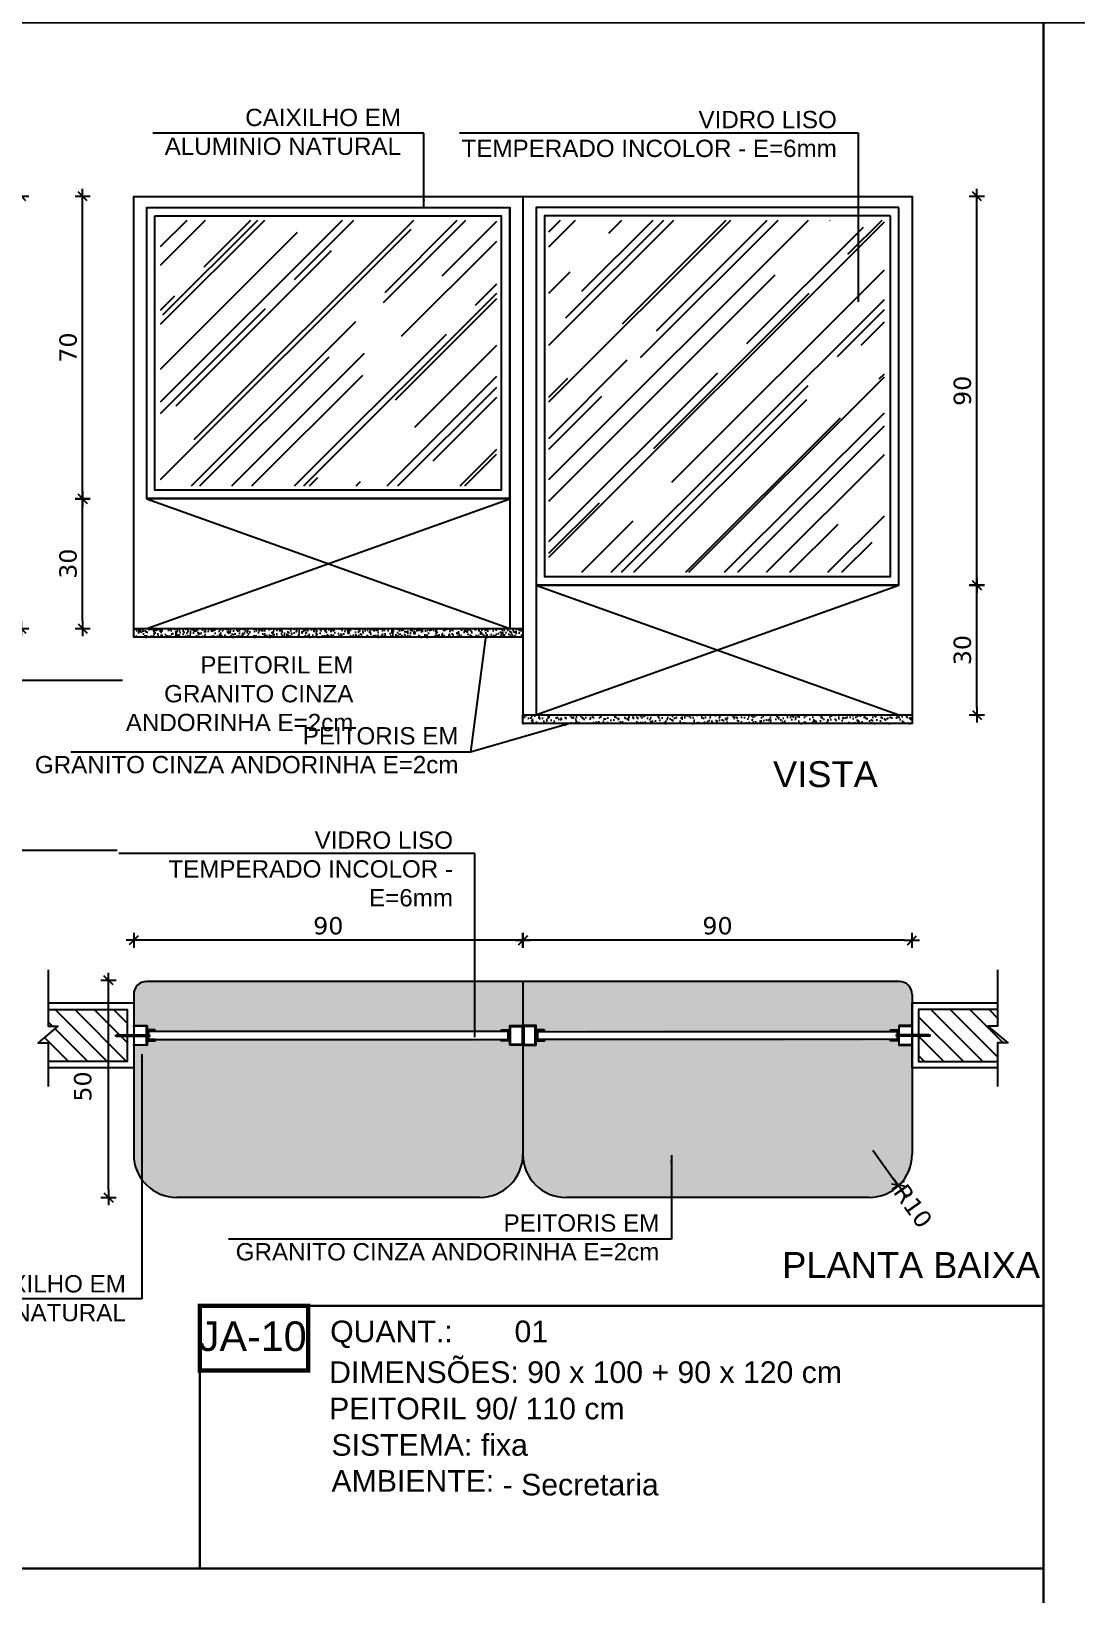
# Model space of a CAD drawing. Header units: inches. Extents: x 48 to 253, y 44 to 126.
# Drawn here: x 66.244 to 68.659, y 73.323 to 76.938 of the extents above; entities that cross this region are included whole.
import ezdxf

# ---------------------------------------------------------------- set-up
doc = ezdxf.new("R2010")
doc.units = ezdxf.units.IN
doc.header["$LTSCALE"] = 100
doc.header["$MEASUREMENT"] = 0
doc.linetypes.add('CONTINU', pattern=[0])
doc.linetypes.add('HIDDEN2', pattern=[0.1875, 0.125, -0.0625])
for name, color, linetype in [('01', 1, 'Continuous'), ('252', 252, 'Continuous'), ('A-01', 3, 'Continuous'), ('AR-ESQ', 2, 'Continuous'), ('AR-MP-ESQ', 151, 'Continuous'), ('AR-TXT', 1, 'Continuous'), ('ARQ-ALV-CORTE', 5, 'Continuous'), ('ARQ-CTA-1_025', 1, 'Continuous'), ('ARQ-ESQ-VISTA1', 2, 'Continuous'), ('ARQ-ESQ-VISTA2', 1, 'Continuous'), ('ARQ-HTC', 9, 'Continuous'), ('ARQ-REV-CORTE', 3, 'Continuous'), ('ARQ-SMB-1_025', 1, 'Continuous'), ('ARQ-TXT-1_025', 2, 'Continuous'), ('ARQ_ESQUADRIA', 2, 'Continuous'), ('EST-MAD-PROJEÇÃO', 251, 'Continuous'), ('HATCH', 13, 'Continuous')]:
    doc.layers.add(name, color=color, linetype=linetype)
doc.layers.add('REV-FNDE', color=1, linetype='Continuous', lineweight=30)
doc.styles.add('A16-E50', font='arial.ttf', dxfattribs={"height": 0.08})
doc.styles.add('ESC-50-A20', font='arial.ttf', dxfattribs={"height": 0.1})
doc.styles.add('FNDE Texto Cota 0025', font='verdana.ttf', dxfattribs={"height": 0.04})
doc.dimstyles.new('FNDE 1-0025', dxfattribs={"dimscale": 5, "dimtxt": 0.04, "dimasz": 0.0035, "dimexe": 0.15, "dimexo": 0.15, "dimgap": 0.0025, "dimtad": 1, "dimzin": 1, "dimdsep": 46, "dimtxsty": 'FNDE Texto Cota 0025', "dimblk": 'tic', "dimcen": 0.015, "dimdle": 0.15, "dimse1": 1, "dimse2": 1, "dimclrd": 251, "dimclre": 251, "dimclrt": 256, "dimaunit": 1, "dimadec": 3, "dimazin": 0, "dimtfac": 1, "dimtix": 1, "dimtmove": 2, "dimatfit": 3, "dimfxl": 0.15, "dimtvp": 1, "dimtolj": 1, "dimtzin": 0, "dimarcsym": 0})
pattern_1 = [(37.5, (354.305364, 21.21887), (-0.0008000156, 0.0244706619), [0, -0.019304, 0, -0.02159, 0, -0.0206375]), (7.5, (354.305364, 21.21887), (0.022476164, 0.035841255), [0, -0.010414, 0, -0.017399, 0, -0.0066675]), (327.5, (354.289743, 21.21887), (0.0395496185, 7.18592e-05), [0, -0.00635, 0, -0.02286, 0, -0.029845]), (317.5, (354.289743, 21.21887), (0.0381778226, 0.011146466), [0, -0.003175, 0, -0.014986, 0, -0.017145])]
pattern_2 = [(37.5, (-2.099405, 61.683424), (-0.0008000156, 0.024470662), [0, -0.019304, 0, -0.02159, 0, -0.0206375]), (7.5, (-2.099405, 61.683424), (0.022476164, 0.035841255), [0, -0.010414, 0, -0.017399, 0, -0.0066675]), (327.5, (-2.115026, 61.683424), (0.0395496185, 7.1859e-05), [0, -0.00635, 0, -0.02286, 0, -0.029845]), (317.5, (-2.115026, 61.683424), (0.038177823, 0.011146466), [0, -0.003175, 0, -0.014986, 0, -0.017145])]

# ---------------------------------------------------------------- blocks, each defined once
blk = doc.blocks.new('tic')
at = {"color": 251}
for p, q in [((-1, 0), (1, 0)), ((0, -1), (0, 1))]:
    blk.add_line(p, q, dxfattribs=at)
blk.add_line((-0.6, -0.6), (0.6, 0.6))
blk = doc.blocks.new('*D183')
at = {"layer": 'ARQ-SMB-1_025', "color": 251, "lineweight": -2, "ltscale": 10, "transparency": 16777216}
blk.add_line((66.3629, 75.5738), (66.3629, 75.8388), dxfattribs=at)
at = {"layer": 'DEFPOINTS', "color": 0, "ltscale": 10, "transparency": 16777216}
for p in [(66.3629, 75.8563), (66.5051, 75.8563), (66.4811, 75.5563)]:
    blk.add_point(p, dxfattribs=at)
at = {"layer": 'ARQ-SMB-1_025', "color": 251, "lineweight": -2, "ltscale": 10, "transparency": 16777216, "xscale": 0.0175, "yscale": 0.0175, "zscale": 0.0175}
for p, rotation in [((66.3629, 75.8563), 90), ((66.3629, 75.5563), 270)]:
    blk.add_blockref('tic', p, dxfattribs=dict(at, rotation=rotation))
at = {"layer": 'ARQ-SMB-1_025', "ltscale": 10, "transparency": 16777216, "insert": (66.3295, 75.7063), "char_height": 0.04, "attachment_point": 5, "rotation": 90, "style": 'FNDE Texto Cota 0025'}
blk.add_mtext('\\A1;30', dxfattribs=at)
blk = doc.blocks.new('*D184')
at = {"layer": 'ARQ-SMB-1_025', "color": 251, "lineweight": -2, "ltscale": 10, "transparency": 16777216}
blk.add_line((66.2212, 75.5738), (66.2212, 76.5388), dxfattribs=at)
at = {"layer": 'DEFPOINTS', "color": 0, "ltscale": 10, "transparency": 16777216}
for p in [(66.2212, 76.5563), (66.4811, 76.5563), (66.4811, 75.5563)]:
    blk.add_point(p, dxfattribs=at)
at = {"layer": 'ARQ-SMB-1_025', "color": 251, "lineweight": -2, "ltscale": 10, "transparency": 16777216, "xscale": 0.0175, "yscale": 0.0175, "zscale": 0.0175}
for p, rotation in [((66.2212, 76.5563), 90), ((66.2212, 75.5563), 270)]:
    blk.add_blockref('tic', p, dxfattribs=dict(at, rotation=rotation))
at = {"layer": 'ARQ-SMB-1_025', "ltscale": 10, "transparency": 16777216, "insert": (66.1879, 76.0563), "char_height": 0.04, "attachment_point": 5, "rotation": 90, "style": 'FNDE Texto Cota 0025'}
blk.add_mtext('\\A1;100', dxfattribs=at)
blk = doc.blocks.new('*D185')
at = {"layer": 'ARQ-SMB-1_025', "color": 251, "lineweight": -2, "ltscale": 10, "transparency": 16777216}
blk.add_line((66.3629, 75.8738), (66.3629, 76.5388), dxfattribs=at)
at = {"layer": 'DEFPOINTS', "color": 0, "ltscale": 10, "transparency": 16777216}
for p in [(66.3629, 76.5563), (66.4811, 76.5563), (66.4811, 75.8563)]:
    blk.add_point(p, dxfattribs=at)
at = {"layer": 'ARQ-SMB-1_025', "color": 251, "lineweight": -2, "ltscale": 10, "transparency": 16777216, "xscale": 0.0175, "yscale": 0.0175, "zscale": 0.0175}
for p, rotation in [((66.3629, 76.5563), 90), ((66.3629, 75.8563), 270)]:
    blk.add_blockref('tic', p, dxfattribs=dict(at, rotation=rotation))
at = {"layer": 'ARQ-SMB-1_025', "ltscale": 10, "transparency": 16777216, "insert": (66.3296, 76.2063), "char_height": 0.04, "attachment_point": 5, "rotation": 90, "style": 'FNDE Texto Cota 0025'}
blk.add_mtext('\\A1;70', dxfattribs=at)
blk = doc.blocks.new('*D186')
at = {"layer": 'ARQ-SMB-1_025', "color": 251, "lineweight": -2, "ltscale": 10, "transparency": 16777216}
blk.add_line((68.4309, 75.3738), (68.4309, 75.6388), dxfattribs=at)
at = {"layer": 'DEFPOINTS', "color": 0, "ltscale": 10, "transparency": 16777216}
for p in [(68.2311, 75.6563), (68.4309, 75.6563), (68.2811, 75.3563)]:
    blk.add_point(p, dxfattribs=at)
at = {"layer": 'ARQ-SMB-1_025', "color": 251, "lineweight": -2, "ltscale": 10, "transparency": 16777216, "xscale": 0.0175, "yscale": 0.0175, "zscale": 0.0175}
for p, rotation in [((68.4309, 75.6563), 90), ((68.4309, 75.3563), 270)]:
    blk.add_blockref('tic', p, dxfattribs=dict(at, rotation=rotation))
at = {"layer": 'ARQ-SMB-1_025', "ltscale": 10, "transparency": 16777216, "insert": (68.3976, 75.5063), "char_height": 0.04, "attachment_point": 5, "rotation": 90, "style": 'FNDE Texto Cota 0025'}
blk.add_mtext('\\A1;30', dxfattribs=at)
blk = doc.blocks.new('*D187')
at = {"layer": 'ARQ-SMB-1_025', "color": 251, "lineweight": -2, "ltscale": 10, "transparency": 16777216}
blk.add_line((68.4309, 75.6738), (68.4309, 76.5388), dxfattribs=at)
at = {"layer": 'DEFPOINTS', "color": 0, "ltscale": 10, "transparency": 16777216}
for p in [(68.2811, 76.5563), (68.4309, 76.5563), (68.2311, 75.6563)]:
    blk.add_point(p, dxfattribs=at)
at = {"layer": 'ARQ-SMB-1_025', "color": 251, "lineweight": -2, "ltscale": 10, "transparency": 16777216, "xscale": 0.0175, "yscale": 0.0175, "zscale": 0.0175}
for p, rotation in [((68.4309, 76.5563), 90), ((68.4309, 75.6563), 270)]:
    blk.add_blockref('tic', p, dxfattribs=dict(at, rotation=rotation))
at = {"layer": 'ARQ-SMB-1_025', "ltscale": 10, "transparency": 16777216, "insert": (68.3976, 76.1063), "char_height": 0.04, "attachment_point": 5, "rotation": 90, "style": 'FNDE Texto Cota 0025'}
blk.add_mtext('\\A1;90', dxfattribs=at)
blk = doc.blocks.new('*D188')
at = {"layer": 'ARQ-SMB-1_025', "color": 251, "lineweight": -2, "ltscale": 10, "transparency": 16777216}
blk.add_line((66.4229, 74.2571), (66.4229, 74.7246), dxfattribs=at)
at = {"layer": 'DEFPOINTS', "color": 0, "ltscale": 10, "transparency": 16777216}
for p in [(66.4229, 74.7421), (66.8825, 74.7421), (66.8825, 74.2396)]:
    blk.add_point(p, dxfattribs=at)
at = {"layer": 'ARQ-SMB-1_025', "color": 251, "lineweight": -2, "ltscale": 10, "transparency": 16777216, "xscale": 0.0175, "yscale": 0.0175, "zscale": 0.0175}
for p, rotation in [((66.4229, 74.7421), 90), ((66.4229, 74.2396), 270)]:
    blk.add_blockref('tic', p, dxfattribs=dict(at, rotation=rotation))
at = {"layer": 'ARQ-SMB-1_025', "ltscale": 10, "transparency": 16777216, "insert": (66.3635, 74.4965), "char_height": 0.04, "attachment_point": 5, "rotation": 90, "style": 'FNDE Texto Cota 0025'}
blk.add_mtext('\\A1;50', dxfattribs=at)
blk = doc.blocks.new('*D189')
at = {"layer": 'ARQ-SMB-1_025', "color": 251, "lineweight": -2, "ltscale": 10, "transparency": 16777216}
blk.add_line((68.2636, 74.8349), (67.3986, 74.8349), dxfattribs=at)
at = {"layer": 'DEFPOINTS', "color": 0, "ltscale": 10, "transparency": 16777216}
for p in [(67.3811, 74.8349), (67.3811, 74.6557), (68.2811, 74.4543)]:
    blk.add_point(p, dxfattribs=at)
at = {"layer": 'ARQ-SMB-1_025', "color": 251, "lineweight": -2, "ltscale": 10, "transparency": 16777216, "xscale": 0.0175, "yscale": 0.0175, "zscale": 0.0175, "rotation": 180}
blk.add_blockref('tic', (67.3811, 74.8349), dxfattribs=at)
at = {"layer": 'ARQ-SMB-1_025', "color": 251, "lineweight": -2, "ltscale": 10, "transparency": 16777216, "xscale": 0.0175, "yscale": 0.0175, "zscale": 0.0175}
blk.add_blockref('tic', (68.2811, 74.8349), dxfattribs=at)
at = {"layer": 'ARQ-SMB-1_025', "ltscale": 10, "transparency": 16777216, "insert": (67.8311, 74.8682), "char_height": 0.04, "attachment_point": 5, "style": 'FNDE Texto Cota 0025'}
blk.add_mtext('\\A1;90', dxfattribs=at)
blk = doc.blocks.new('*D190')
at = {"layer": 'ARQ-SMB-1_025', "color": 251, "lineweight": -2, "ltscale": 10, "transparency": 16777216}
blk.add_line((67.3636, 74.8349), (66.4986, 74.8349), dxfattribs=at)
at = {"layer": 'DEFPOINTS', "color": 0, "ltscale": 10, "transparency": 16777216}
for p in [(66.4811, 74.8349), (66.4811, 74.6557), (67.3811, 74.4543)]:
    blk.add_point(p, dxfattribs=at)
at = {"layer": 'ARQ-SMB-1_025', "color": 251, "lineweight": -2, "ltscale": 10, "transparency": 16777216, "xscale": 0.0175, "yscale": 0.0175, "zscale": 0.0175, "rotation": 180}
blk.add_blockref('tic', (66.4811, 74.8349), dxfattribs=at)
at = {"layer": 'ARQ-SMB-1_025', "color": 251, "lineweight": -2, "ltscale": 10, "transparency": 16777216, "xscale": 0.0175, "yscale": 0.0175, "zscale": 0.0175}
blk.add_blockref('tic', (67.3811, 74.8349), dxfattribs=at)
at = {"layer": 'ARQ-SMB-1_025', "ltscale": 10, "transparency": 16777216, "insert": (66.9311, 74.8682), "char_height": 0.04, "attachment_point": 5, "style": 'FNDE Texto Cota 0025'}
blk.add_mtext('\\A1;90', dxfattribs=at)
blk = doc.blocks.new('*D193')
at = {"layer": 'ARQ-SMB-1_025', "color": 251, "lineweight": -2, "ltscale": 10, "transparency": 16777216}
for p, q in [((68.1902, 74.3495), (68.2485, 74.2683)), ((68.2587, 74.254), (68.2688, 74.2398))]:
    blk.add_line(p, q, dxfattribs=at)
at = {"layer": 'DEFPOINTS', "color": 0, "ltscale": 10, "transparency": 16777216}
for p in [(68.1902, 74.3495), (68.2485, 74.2683)]:
    blk.add_point(p, dxfattribs=at)
at = {"layer": 'ARQ-SMB-1_025', "color": 251, "lineweight": -2, "ltscale": 10, "transparency": 16777216, "xscale": 0.0175, "yscale": 0.0175, "zscale": 0.0175, "rotation": 125.6464747921822}
blk.add_blockref('tic', (68.2485, 74.2683), dxfattribs=at)
at = {"layer": 'ARQ-SMB-1_025', "ltscale": 10, "transparency": 16777216, "insert": (68.2832, 74.2198), "char_height": 0.04, "attachment_point": 5, "rotation": 305.6465, "style": 'FNDE Texto Cota 0025'}
blk.add_mtext('\\A1;R10', dxfattribs=at)

msp = doc.modelspace()

# ---------------------------------------------------------------- hatches: boundary and pattern name
at = {"layer": '252', "ltscale": 10}
h = msp.add_hatch(dxfattribs=at)
h.set_pattern_fill('AR-SAND', color=252, scale=0.02, style=0)
h.set_pattern_definition([(37.5, (0, 0.06655), (-0.001259867, 0.038536475), [0, -0.0304, 0, -0.034, 0, -0.0325]), (7.5, (0, 0.06655), (0.035395534, 0.056442921), [0, -0.0164, 0, -0.0274, 0, -0.0105]), (327.5, (-0.0246, 0.06655), (0.062282837, 0.000113181), [0, -0.01, 0, -0.036, 0, -0.047]), (317.5, (-0.0246, 0.06655), (0.060122532, 0.01755351), [0, -0.005, 0, -0.0236, 0, -0.027])])
h.paths.add_polyline_path([(67.3811, 74.7396), (66.5111, 74.7396, 0.414214), (66.4811, 74.7096), (66.4811, 74.6896), (66.4811, 74.6373), (66.512, 74.6373), (66.512, 74.6273), (66.531, 74.6273), (67.3312, 74.6238), (67.3312, 74.6273), (67.3507, 74.6273), (67.3507, 74.6373), (67.3811, 74.6373)])
h.paths.add_polyline_path([(67.3811, 74.5919), (67.3507, 74.5919), (67.3507, 74.6019), (67.3312, 74.6019), (66.531, 74.6053), (66.531, 74.6019), (66.512, 74.6019), (66.512, 74.5919), (66.4811, 74.5919), (66.4811, 74.5396), (66.4811, 74.3396, 0.414214), (66.5811, 74.2396), (67.2811, 74.2396, 0.414214), (67.3811, 74.3396)])
h.paths.add_polyline_path([(68.2811, 74.6896), (68.2811, 74.7096, 0.414214), (68.2511, 74.7396), (67.3811, 74.7396), (67.3811, 74.6373), (67.4115, 74.6373), (67.4115, 74.6273), (67.431, 74.6273), (68.2312, 74.6238), (68.2312, 74.6273), (68.2502, 74.6273), (68.2502, 74.6373), (68.2811, 74.6373)])
h.paths.add_polyline_path([(68.2811, 74.5396), (68.2811, 74.5919), (68.2502, 74.5919), (68.2502, 74.6019), (68.2312, 74.6019), (67.431, 74.6053), (67.431, 74.6019), (67.4115, 74.6019), (67.4115, 74.5919), (67.3811, 74.5919), (67.3811, 74.3396, 0.414214), (67.4811, 74.2396), (68.1811, 74.2396, 0.414214), (68.2811, 74.3396)])
at = {"layer": 'AR-MP-ESQ'}
h = msp.add_hatch(dxfattribs=at)
h.set_pattern_fill('ANSI31', color=256, scale=0.0001, style=0)
h.set_pattern_definition([(45, (66.4835643, 74.61306925), (-0.0002245064, 0.0002245064), [])])
h.paths.add_polyline_path([(66.512, 74.6131), (66.512, 74.6161), (66.4415, 74.6161), (66.4398, 74.6131)])
h = msp.add_hatch(dxfattribs=at)
h.set_pattern_fill('ANSI31', color=256, scale=0.0001, style=0)
h.set_pattern_definition([(45, (66.59356438, 74.61306925), (-0.000224506403, 0.000224506403), [])])
h.paths.add_polyline_path([(68.2502, 74.6131), (68.2502, 74.6161), (68.3207, 74.6161), (68.3224, 74.6131)])
at = {"layer": 'ARQ-ESQ-VISTA2'}
h = msp.add_hatch(dxfattribs=at)
h.set_pattern_fill('AR-RROOF', color=251, scale=0.005, angle=45, style=0)
h.set_pattern_definition([(45, (316.0189, 16.097), (0.107763073, 0.287368196), [1.905, -0.254, 0.635, -0.127]), (45, (316.09343, 16.26133), (-0.20923997, 0.02963485), [0.381, -0.04191, 0.762, -0.09525]), (45, (315.98746, 16.21823), (0.406805602, 0.527141034), [1.016, -0.1778, 0.508, -0.127])])
h.paths.add_polyline_path([(67.3207, 76.5013), (66.543, 76.5013), (66.543, 75.8863), (67.3207, 75.8863)])
h.paths.add_polyline_path([(68.217, 76.5013), (67.4409, 76.5013), (67.4409, 75.6863), (68.217, 75.6863)])
at = {"layer": 'ARQ-HTC'}
h = msp.add_hatch(dxfattribs=at)
h.set_pattern_fill('AR-SAND', color=256, scale=0.0005, style=0)
h.set_pattern_definition(pattern_1)
h.paths.add_polyline_path([(67.3811, 75.5563), (66.4811, 75.5563), (66.4811, 75.5363), (67.3811, 75.5363)])
h = msp.add_hatch(dxfattribs=at)
h.set_pattern_fill('AR-SAND', color=256, scale=0.0005, style=0)
h.set_pattern_definition([(37.5, (311.053627, 22.730668), (-0.0008000156, 0.0244706619), [0, -0.019304, 0, -0.02159, 0, -0.0206375]), (7.5, (311.053627, 22.730668), (0.022476164, 0.035841255), [0, -0.010414, 0, -0.017399, 0, -0.0066675]), (327.5, (311.038006, 22.730668), (0.0395496185, 7.18592e-05), [0, -0.00635, 0, -0.02286, 0, -0.029845]), (317.5, (311.038006, 22.730668), (0.0381778226, 0.011146466), [0, -0.003175, 0, -0.014986, 0, -0.017145])])
h.paths.add_polyline_path([(67.3811, 75.5563), (66.4811, 75.5563), (66.4811, 75.5363), (67.3811, 75.5363)])
h = msp.add_hatch(dxfattribs=at)
h.set_pattern_fill('AR-SAND', color=256, scale=0.0005, style=0)
h.set_pattern_definition(pattern_2)
h.paths.add_polyline_path([(67.3811, 75.5563), (66.4811, 75.5563), (66.4811, 75.5363), (67.3811, 75.5363)])
h = msp.add_hatch(dxfattribs=at)
h.set_pattern_fill('AR-SAND', color=256, scale=0.0005, style=0)
h.set_pattern_definition(pattern_1)
h.paths.add_polyline_path([(68.2811, 75.3563), (67.3811, 75.3563), (67.3811, 75.3363), (68.2811, 75.3363)])
h = msp.add_hatch(dxfattribs=at)
h.set_pattern_fill('AR-SAND', color=256, scale=0.0005, style=0)
h.set_pattern_definition(pattern_2)
h.paths.add_polyline_path([(68.2811, 75.3563), (67.3811, 75.3563), (67.3811, 75.3363), (68.2811, 75.3363)])
h = msp.add_hatch(dxfattribs=at)
h.set_pattern_fill('ANSI31', color=256, scale=0.01, angle=90, style=0)
h.set_pattern_definition([(135, (83.24793, 130.107323), (-0.02245064, -0.02245064), [])])
h.paths.add_polyline_path([(66.2833, 74.5546), (66.2833, 74.5975), (66.2598, 74.5975), (66.3057, 74.6362), (66.2833, 74.6362), (66.2833, 74.6746), (66.4661, 74.6746), (66.4661, 74.5546)])
h = msp.add_hatch(dxfattribs=at)
h.set_pattern_fill('ANSI31', color=256, scale=0.01, angle=90, style=0)
h.set_pattern_definition([(135, (82.84793, 130.107323), (-0.02245064, -0.02245064), [])])
h.paths.add_polyline_path([(68.4789, 74.6746), (68.4789, 74.6362), (68.4565, 74.6362), (68.5025, 74.5975), (68.4789, 74.5975), (68.4789, 74.5546), (68.2961, 74.5546), (68.2961, 74.6746)])
at = {"layer": 'ARQ_ESQUADRIA'}
h = msp.add_hatch(dxfattribs=at)
h.set_pattern_fill('CLAY', color=9)
h.set_pattern_definition([(0, (-2390.411, -1613.648), (0, 4.7625), []), (0, (-2390.411, -1612.8544), (0, 4.7625), []), (0, (-2390.411, -1612.0606), (0, 4.7625), []), (0, (-2390.411, -1610.473), (0, 4.7625), [4.7625, -3.175])])
h.paths.add_polyline_path([(66.4155, 74.6054), (67.3468, 74.6054), (67.3468, 74.6237), (66.4155, 74.6237)])
h = msp.add_hatch(dxfattribs=at)
h.set_pattern_fill('CLAY', color=9)
h.set_pattern_definition([(0, (-2390.256, -1613.648), (0, 4.7625), []), (0, (-2390.256, -1612.8544), (0, 4.7625), []), (0, (-2390.256, -1612.0606), (0, 4.7625), []), (0, (-2390.256, -1610.473), (0, 4.7625), [4.7625, -3.175])])
h.paths.add_polyline_path([(68.3467, 74.6054), (67.4155, 74.6054), (67.4155, 74.6237), (68.3467, 74.6237)])

# ---------------------------------------------------------------- linework, layer by layer
at = {"layer": '01'}
for p, q in [((68.2511, 74.7396), (67.3811, 74.7396)), ((68.2811, 74.7096), (68.2811, 74.6896)), ((68.2811, 74.5396), (68.2811, 74.3396)), ((68.1811, 74.2396), (67.4811, 74.2396))]:
    msp.add_line(p, q, dxfattribs=at)
at = {"layer": '01', "linetype": 'Continuous'}
msp.add_lwpolyline([(65.0197, 73.3811), (68.585, 73.3811), (68.585, 70.9499), (65.0197, 70.9499)], close=True, dxfattribs=at)
at = {"layer": '01'}
for centre, radius, start, end in [((68.2511, 74.7096), 0.03, 0, 90), ((67.4811, 74.3396), 0.1, 180, 270), ((68.1811, 74.3396), 0.1, 270, 0)]:
    msp.add_arc(centre, radius, start, end, dxfattribs=at)
at = {"layer": 'A-01', "color": 8}
for p, q in [((66.5315, 74.6054), (67.346, 74.6054)), ((68.2307, 74.6054), (67.4163, 74.6054))]:
    msp.add_line(p, q, dxfattribs=at)
at = {"layer": 'A-01', "color": 2}
for points in [[(66.531, 74.6273), (66.512, 74.6273), (66.512, 74.6019), (66.531, 74.6019), (66.531, 74.605), (66.515, 74.605), (66.515, 74.6242), (66.531, 74.6242), (66.531, 74.6273)], [(67.3312, 74.6273), (67.3502, 74.6273), (67.3502, 74.6019), (67.3312, 74.6019), (67.3312, 74.605), (67.3472, 74.605), (67.3472, 74.6242), (67.3312, 74.6242), (67.3312, 74.6273)], [(67.431, 74.6273), (67.412, 74.6273), (67.412, 74.6019), (67.431, 74.6019), (67.431, 74.605), (67.415, 74.605), (67.415, 74.6242), (67.431, 74.6242), (67.431, 74.6273)], [(68.2312, 74.6273), (68.2502, 74.6273), (68.2502, 74.6019), (68.2312, 74.6019), (68.2312, 74.605), (68.2472, 74.605), (68.2472, 74.6242), (68.2312, 74.6242), (68.2312, 74.6273)]]:
    msp.add_lwpolyline(points, dxfattribs=at)
for points in [[(67.3507, 74.5919), (67.3507, 74.6373), (67.3811, 74.6373), (67.3811, 74.5919)], [(67.3526, 74.5938), (67.3526, 74.6354), (67.3792, 74.6354), (67.3792, 74.5938)], [(67.4115, 74.5919), (67.4115, 74.6373), (67.3811, 74.6373), (67.3811, 74.5919)], [(67.4096, 74.5938), (67.4096, 74.6354), (67.383, 74.6354), (67.383, 74.5938)]]:
    msp.add_lwpolyline(points, close=True, dxfattribs=at)
at = {"layer": 'AR-ESQ'}
msp.add_line((67.3811, 76.5563), (67.3811, 75.3563), dxfattribs=at)
for points in [[(66.4811, 75.5563), (66.4811, 76.5563), (68.2811, 76.5563), (68.2811, 75.3563)], [(67.3511, 75.8562), (66.5111, 75.8563), (66.5111, 76.5313)], [(67.3511, 76.5313), (67.351, 75.5563)], [(67.4116, 76.5313), (67.4115, 75.3563)], [(68.2507, 75.6563), (67.4115, 75.6563)]]:
    msp.add_lwpolyline(points, dxfattribs=at)
at = {"layer": 'AR-MP-ESQ'}
for p, q in [((66.4376, 74.6146), (66.5199, 74.6146)), ((66.4398, 74.6131), (66.4415, 74.6161)), ((66.4398, 74.6131), (66.512, 74.6131)), ((66.4415, 74.6161), (66.512, 74.6161)), ((66.512, 74.6171), (66.5135, 74.6171)), ((66.512, 74.6121), (66.5135, 74.6121)), ((68.3247, 74.6146), (68.2424, 74.6146)), ((68.2502, 74.6171), (68.2487, 74.6171)), ((68.2502, 74.6121), (68.2487, 74.6121)), ((68.3207, 74.6161), (68.2502, 74.6161)), ((68.3224, 74.6131), (68.2502, 74.6131)), ((68.3224, 74.6131), (68.3207, 74.6161))]:
    msp.add_line(p, q, dxfattribs=at)
for points in [[(66.512, 74.6106), (66.512, 74.6186), (66.5135, 74.6186), (66.5135, 74.6106), (66.512, 74.6106)], [(68.2502, 74.6106), (68.2502, 74.6186), (68.2487, 74.6186), (68.2487, 74.6106), (68.2502, 74.6106)]]:
    msp.add_lwpolyline(points, dxfattribs=at)
at = {"layer": 'ARQ-ALV-CORTE'}
for p, q in [((68.2811, 74.5396), (68.2811, 74.6896)), ((68.2811, 74.6896), (68.2811, 74.5396))]:
    msp.add_line(p, q, dxfattribs=at)
for points in [[(66.4811, 75.5563), (67.3811, 75.5563), (67.3811, 75.5363), (66.4811, 75.5363)], [(67.3811, 75.3563), (68.2811, 75.3563), (68.2811, 75.3363), (67.3811, 75.3363)]]:
    msp.add_lwpolyline(points, close=True, dxfattribs=at)
for points in [[(66.2833, 74.6746), (66.4661, 74.6746), (66.4661, 74.5546), (66.2833, 74.5546)], [(68.4789, 74.6746), (68.2961, 74.6746), (68.2961, 74.5546), (68.4789, 74.5546)]]:
    msp.add_lwpolyline(points, dxfattribs=at)
at = {"layer": 'ARQ-CTA-1_025', "linetype": 'CONTINU'}
for points in [[(66.2833, 74.7668), (66.2833, 74.6362), (66.3057, 74.6362), (66.2598, 74.5975), (66.2833, 74.5975), (66.2833, 74.4965)], [(68.4789, 74.7668), (68.4789, 74.6362), (68.4565, 74.6362), (68.5025, 74.5975), (68.4789, 74.5975), (68.4789, 74.4965)]]:
    msp.add_lwpolyline(points, dxfattribs=at)
at = {"layer": 'ARQ-ESQ-VISTA1', "color": 2}
for p, q in [((67.3811, 74.7396), (66.5111, 74.7396)), ((67.3811, 74.7396), (67.3811, 74.6373)), ((66.4811, 74.7096), (66.4811, 74.6896)), ((67.3811, 74.5995), (67.3811, 74.3396)), ((66.4811, 74.5396), (66.4811, 74.3396)), ((67.2811, 74.2396), (66.5811, 74.2396))]:
    msp.add_line(p, q, dxfattribs=at)
for centre, radius, start, end in [((66.5111, 74.7096), 0.03, 90, 180), ((66.5811, 74.3396), 0.1, 180, 270), ((67.2811, 74.3396), 0.1, 270, 0)]:
    msp.add_arc(centre, radius, start, end, dxfattribs=at)
at = {"layer": 'ARQ-ESQ-VISTA2'}
for points in [[(66.5111, 76.5308), (67.3502, 76.5308), (67.3503, 75.8568), (66.5111, 75.8568)], [(66.5301, 76.5113), (67.3312, 76.5113), (67.3312, 75.8763), (66.5301, 75.8763)], [(68.2502, 76.5308), (67.412, 76.5308), (67.412, 75.6568), (68.2502, 75.6568)], [(68.2312, 76.5113), (67.431, 76.5113), (67.431, 75.6763), (68.2312, 75.6763)]]:
    msp.add_lwpolyline(points, close=True, dxfattribs=at)
msp.add_lwpolyline([(67.381, 75.8563), (67.381, 75.8563)], dxfattribs=at)
at = {"layer": 'ARQ-REV-CORTE'}
for p, q in [((66.4811, 74.6896), (66.2833, 74.6896)), ((66.4811, 74.6896), (66.4811, 74.5396)), ((68.2811, 74.6896), (68.2811, 74.5396)), ((68.4789, 74.6896), (68.2811, 74.6896)), ((66.4811, 74.5396), (66.2833, 74.5396)), ((68.4789, 74.5396), (68.2811, 74.5396))]:
    msp.add_line(p, q, dxfattribs=at)
at = {"layer": 'ARQ-SMB-1_025', "ltscale": 10}
for points in [[(65.0197, 76.9589), (68.585, 76.9589), (68.585, 73.3811), (65.0197, 73.3811)], [(68.585, 76.9589), (71.4122, 76.9589), (71.4122, 70.9499), (68.585, 70.9499)]]:
    msp.add_lwpolyline(points, close=True, dxfattribs=at)
at = {"layer": 'ARQ_ESQUADRIA', "linetype": 'Continuous'}
for p, q in [((66.4811, 74.6346), (66.4811, 74.637)), ((66.4814, 74.6373), (66.512, 74.6373)), ((66.482, 74.6343), (66.4814, 74.6343)), ((66.4823, 74.6358), (66.4823, 74.6346)), ((66.5098, 74.6361), (66.4826, 74.6361)), ((66.5108, 74.6209), (66.5108, 74.6351)), ((66.512, 74.6373), (66.512, 74.5931)), ((68.2808, 74.6373), (68.2502, 74.6373)), ((68.2502, 74.6373), (68.2502, 74.5931)), ((68.2514, 74.6209), (68.2514, 74.6351)), ((68.2524, 74.6361), (68.2796, 74.6361)), ((68.2799, 74.6358), (68.2799, 74.6346)), ((68.2802, 74.6343), (68.2808, 74.6343)), ((68.2811, 74.6346), (68.2811, 74.637)), ((66.4811, 74.5922), (66.4811, 74.5946)), ((66.4814, 74.5949), (66.482, 74.5949)), ((66.5117, 74.5919), (66.4814, 74.5919)), ((66.4823, 74.5946), (66.4823, 74.5934)), ((66.4826, 74.5931), (66.5098, 74.5931)), ((66.5105, 74.6206), (66.5108, 74.6209)), ((66.5108, 74.6203), (66.5105, 74.6206)), ((66.5105, 74.62), (66.5108, 74.6203)), ((66.5108, 74.6197), (66.5105, 74.62)), ((66.5105, 74.6092), (66.5108, 74.6095)), ((66.5108, 74.6089), (66.5105, 74.6092)), ((66.5105, 74.6086), (66.5108, 74.6089)), ((66.5108, 74.6083), (66.5105, 74.6086)), ((66.5108, 74.6095), (66.5108, 74.6197)), ((66.5108, 74.5941), (66.5108, 74.6083)), ((66.512, 74.5931), (66.5117, 74.5931)), ((66.512, 74.5928), (66.512, 74.5922)), ((68.2502, 74.5931), (68.2505, 74.5931)), ((68.2502, 74.5928), (68.2502, 74.5922)), ((68.2505, 74.5919), (68.2808, 74.5919)), ((68.2517, 74.6206), (68.2514, 74.6209)), ((68.2514, 74.6203), (68.2517, 74.6206)), ((68.2517, 74.62), (68.2514, 74.6203)), ((68.2514, 74.6197), (68.2517, 74.62)), ((68.2514, 74.6095), (68.2514, 74.6197)), ((68.2517, 74.6092), (68.2514, 74.6095)), ((68.2514, 74.6089), (68.2517, 74.6092)), ((68.2517, 74.6086), (68.2514, 74.6089)), ((68.2514, 74.6083), (68.2517, 74.6086)), ((68.2514, 74.5941), (68.2514, 74.6083)), ((68.2796, 74.5931), (68.2524, 74.5931)), ((68.2799, 74.5946), (68.2799, 74.5934)), ((68.2808, 74.5949), (68.2802, 74.5949)), ((68.2811, 74.5922), (68.2811, 74.5946))]:
    msp.add_line(p, q, dxfattribs=at)
at = {"layer": 'ARQ_ESQUADRIA', "color": 9}
for points in [[(66.5155, 74.6054), (67.3468, 74.6054), (67.3468, 74.6237), (66.5155, 74.6237)], [(68.2467, 74.6054), (67.4155, 74.6054), (67.4155, 74.6237), (68.2467, 74.6237)]]:
    msp.add_lwpolyline(points, close=True, dxfattribs=at)
at = {"layer": 'ARQ_ESQUADRIA', "linetype": 'Continuous'}
for centre, radius, start, end in [((66.4814, 74.637), 0.0003, 90, 180), ((66.4814, 74.6346), 0.0003, 180, 270), ((66.482, 74.6346), 0.0003, 270, 0), ((66.4826, 74.6358), 0.0003, 90, 180), ((66.5098, 74.6351), 0.001, 0, 90), ((68.2524, 74.6351), 0.001, 90, 180), ((68.2796, 74.6358), 0.0003, 360, 90), ((68.2802, 74.6346), 0.0003, 180, 270), ((68.2808, 74.637), 0.0003, 0, 90), ((68.2808, 74.6346), 0.0003, 270, 0), ((66.4814, 74.5946), 0.0003, 90, 180), ((66.4814, 74.5922), 0.0003, 180, 270), ((66.482, 74.5946), 0.0003, 0, 90), ((66.4826, 74.5934), 0.0003, 180, 270), ((66.5098, 74.5941), 0.001, 270, 360), ((66.5117, 74.5928), 0.0003, 0, 90), ((66.5117, 74.5922), 0.0003, 270, 0), ((68.2505, 74.5928), 0.0003, 90, 180), ((68.2505, 74.5922), 0.0003, 180, 270), ((68.2524, 74.5941), 0.001, 180, 270), ((68.2796, 74.5934), 0.0003, 270, 0), ((68.2802, 74.5946), 0.0003, 90, 180), ((68.2808, 74.5946), 0.0003, 0, 90), ((68.2808, 74.5922), 0.0003, 270, 0)]:
    msp.add_arc(centre, radius, start, end, dxfattribs=at)
at = {"layer": 'EST-MAD-PROJEÇÃO'}
for p, q in [((66.5111, 75.8563), (67.351, 75.5563)), ((66.5111, 75.5563), (67.351, 75.8563)), ((67.411, 75.6563), (68.2506, 75.3563)), ((67.411, 75.3563), (68.2506, 75.6563))]:
    msp.add_line(p, q, dxfattribs=at)
at = {"layer": 'HATCH', "linetype": 'HIDDEN2', "ltscale": 0.08}
msp.add_line((67.3811, 74.5396), (67.3811, 74.3396), dxfattribs=at)
at = {"layer": 'REV-FNDE', "color": 252, "ltscale": 10, "const_width": 0.01}
msp.add_lwpolyline([(66.6343, 73.839), (66.8843, 73.839), (66.8843, 73.989), (66.6343, 73.989)], close=True, dxfattribs=at)
at = {"layer": 'REV-FNDE', "color": 252, "ltscale": 10}
msp.add_lwpolyline([(66.6343, 73.989), (68.585, 73.989), (68.585, 73.3811), (66.6343, 73.3811)], close=True, dxfattribs=at)

# ---------------------------------------------------------------- texts
at = {"layer": 'AR-TXT', "color": 2, "style": 'A16-E50'}
msp.add_attdef('JA-10', (66.6316, 73.8845), '', height=0.0684, dxfattribs=at)
at = {"layer": 'ARQ-TXT-1_025', "color": 2, "style": 'ESC-50-A20'}
for s, p in [('QUANT.: ', (66.9354, 73.9048)), ('DIMENSÕES: ', (66.9331, 73.8105)), ('PEITORIL ', (66.9331, 73.7263)), ('SISTEMA: ', (66.9384, 73.6421)), ('AMBIENTE: ', (66.9384, 73.5588))]:
    msp.add_text(s, height=0.05, dxfattribs=at).set_placement(p)
at = {"layer": 'ARQ-TXT-1_025', "color": 1, "style": 'ESC-50-A20'}
for s, p in [('01', (67.3617, 73.9048)), ('90 x 100 + 90 x 120 cm', (67.391, 73.8105)), ('90/ 110 cm', (67.2707, 73.7263)), ('fixa', (67.2839, 73.6421)), ('- Secretaria', (67.3343, 73.5503))]:
    msp.add_text(s, height=0.05, dxfattribs=at).set_placement(p)
at = {"layer": 'ARQ-TXT-1_025', "char_height": 0.04, "attachment_point": 3, "style": 'ESC-50-A20'}
for s, insert, width in [('CAIXILHO EM ALUMINIO NATURAL ', (67.0992, 76.7589), 0.608356), ('VIDRO LISO \\PTEMPERADO INCOLOR - E=6mm', (68.107, 76.754), 0.8951), ('PEITORIL EM\\PGRANITO CINZA\\PANDORINHA E=2cm', (66.9891, 75.4922), 1.192316), ('PEITORIS EM\\PGRANITO CINZA ANDORINHA E=2cm', (67.2321, 75.328), 1.092316), ('VIDRO LISO \\PTEMPERADO INCOLOR - E=6mm', (67.2194, 75.0867), 0.7951), ('PEITORIS EM\\PGRANITO CINZA ANDORINHA E=2cm', (67.6965, 74.2008), 1.192316), ('CAIXILHO EM ALUMINIO NATURAL ', (66.4629, 74.06), 0.608356)]:
    msp.add_mtext(s, dxfattribs=dict(at, insert=insert, width=width))
at = {"layer": 'ARQ-TXT-1_025', "color": 3, "char_height": 0.06, "attachment_point": 7, "style": 'ESC-50-A20'}
for s, insert, width in [('\\pi0.22419;VISTA', (67.7353, 75.1884), 0.466157), ('\\pi0.1922;PLANTA BAIXA', (67.7885, 74.0534), 0.782129)]:
    msp.add_mtext(s, dxfattribs=dict(at, insert=insert, width=width))

# ---------------------------------------------------------------- dimensions: what is measured, and where the dimension line sits
at = {"layer": 'ARQ-SMB-1_025', "ltscale": 10}
for base, p1, p2, angle, picture, middle in [((66.2212, 76.5563), (66.4811, 75.5563), (66.4811, 76.5563), 90, '*D184', (66.1879, 76.0563)), ((66.3629, 76.5563), (66.4811, 75.8563), (66.4811, 76.5563), 90, '*D185', (66.3296, 76.2063)), ((68.4309, 76.5563), (68.2311, 75.6563), (68.2811, 76.5563), 90, '*D187', (68.3976, 76.1063)), ((66.3629, 75.8563), (66.4811, 75.5563), (66.5051, 75.8563), 90, '*D183', (66.3295, 75.7063)), ((68.4309, 75.6563), (68.2811, 75.3563), (68.2311, 75.6563), 90, '*D186', (68.3976, 75.5063)), ((66.4811, 74.8349), (67.3811, 74.4543), (66.4811, 74.6557), 180, '*D190', (66.9311, 74.8682)), ((67.3811, 74.8349), (68.2811, 74.4543), (67.3811, 74.6557), 180, '*D189', (67.8311, 74.8682))]:
    dim = msp.add_linear_dim(base=base, p1=p1, p2=p2, angle=angle, dimstyle='FNDE 1-0025', override={"dimtxt": 0.05, "dimdec": 0, "dimlfac": 100, "dimtdec": 0}, dxfattribs=at)
    dim.commit()
    dim.dimension.update_dxf_attribs({"geometry": picture, "text_midpoint": middle})
dim = msp.add_linear_dim(base=(66.4229, 74.7421), p1=(66.8825, 74.2396), p2=(66.8825, 74.7421), angle=90, dimstyle='FNDE 1-0025', override={"dimtxt": 0.05, "dimdec": 0, "dimlfac": 100, "dimtdec": 0}, dxfattribs=at)
dim.commit()
dim.dimension.update_dxf_attribs({"geometry": '*D188', "text_midpoint": (66.3635, 74.4965), "dimtype": 160})
dim = msp.add_radius_dim(center=(68.1902, 74.3495), mpoint=(68.2485, 74.2683), dimstyle='FNDE 1-0025', override={"dimtxt": 0.05, "dimdec": 0, "dimlfac": 100, "dimtdec": 0}, dxfattribs=at)
dim.commit()
dim.dimension.update_dxf_attribs({"geometry": '*D193', "text_midpoint": (68.2832, 74.2198), "dimtype": 164})

# ---------------------------------------------------------------- leaders
for points in [[(67.1518, 76.5313), (67.1518, 76.7027), (66.5255, 76.7027)], [(68.1575, 76.3124), (68.1575, 76.7027), (67.2345, 76.7027)], [(65.5651, 75.534), (65.7769, 75.4369), (66.4552, 75.4369)], [(67.2956, 75.5404), (67.2602, 75.2704), (66.3357, 75.2704)], [(65.5651, 75.3399), (65.7769, 75.4369), (66.4552, 75.4369)], [(67.4943, 75.3379), (67.2602, 75.2704), (66.3357, 75.2704)], [(65.5004, 75.3113), (65.7647, 75.0432), (66.4429, 75.0432)], [(67.2699, 74.6103), (67.2699, 75.0354), (66.4469, 75.0354)], [(66.5002, 74.5717), (66.5002, 74.0054), (65.7993, 74.0054)], [(67.7245, 74.3379), (67.7245, 74.1432), (66.7, 74.1432)]]:
    msp.add_leader(points, dimstyle='FNDE 1-0025', override={"dimtxt": 0.05, "dimdec": 0, "dimlfac": 100, "dimtdec": 0}, dxfattribs=at)

doc.saveas('drawing.dxf')
